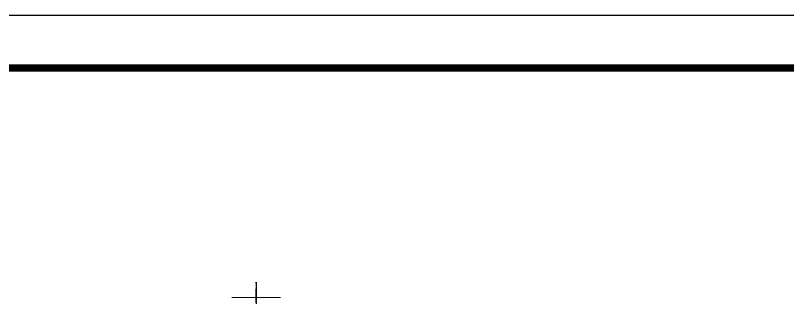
# Model space of a CAD drawing. Extents: x 0 to 1354, y 0 to 992.
# Drawn here: x 677 to 1015.6, y 868.6 to 992.2 of the extents above; entities that cross this region are included whole.
import ezdxf

# ---------------------------------------------------------------- set-up
doc = ezdxf.new("R2010")
doc.units = 0
doc.header["$LTSCALE"] = 10
doc.header["$MEASUREMENT"] = 0
doc.linetypes.add('CENTER', pattern=[2, 1.25, -0.25, 0.25, -0.25])
doc.layers.get('0').update_dxf_attribs({"linetype": 'CONTINUOUS'})
doc.layers.add('1', color=7, linetype='CONTINUOUS')

msp = doc.modelspace()

# ---------------------------------------------------------------- linework, layer by layer
at = {"ltscale": 0.5}
msp.add_lwpolyline([(0, 0), (1354.08, 0), (1354.08, 992.16), (0, 992.16)], close=True, dxfattribs=at)
at = {"color": 5, "linetype": 'ByBlock', "lineweight": 200, "const_width": 3.12}
msp.add_lwpolyline([(21.77, 42.48), (1332.17, 42.48), (1332.17, 969.12), (21.77, 969.12)], close=True, dxfattribs=at)
at = {"color": 1, "linetype": 'CENTER'}
for points, knots in [([(782.61, 872.59), (782.61, 867.59), (782.61, 159.59)], [0, 0, 0.007013, 1, 1]), ([(782.61, 874.79), (782.61, 864.69), (782.61, 859.69)], [0, 0, 0.668874, 1, 1])]:
    msp.add_open_spline(points, degree=1, knots=knots, dxfattribs=at)
at = {"layer": '1', "color": 7, "linetype": 'Continuous', "lineweight": 18}
msp.add_line((793.31, 868.59), (771.91, 868.59), dxfattribs=at)

doc.saveas('drawing.dxf')
